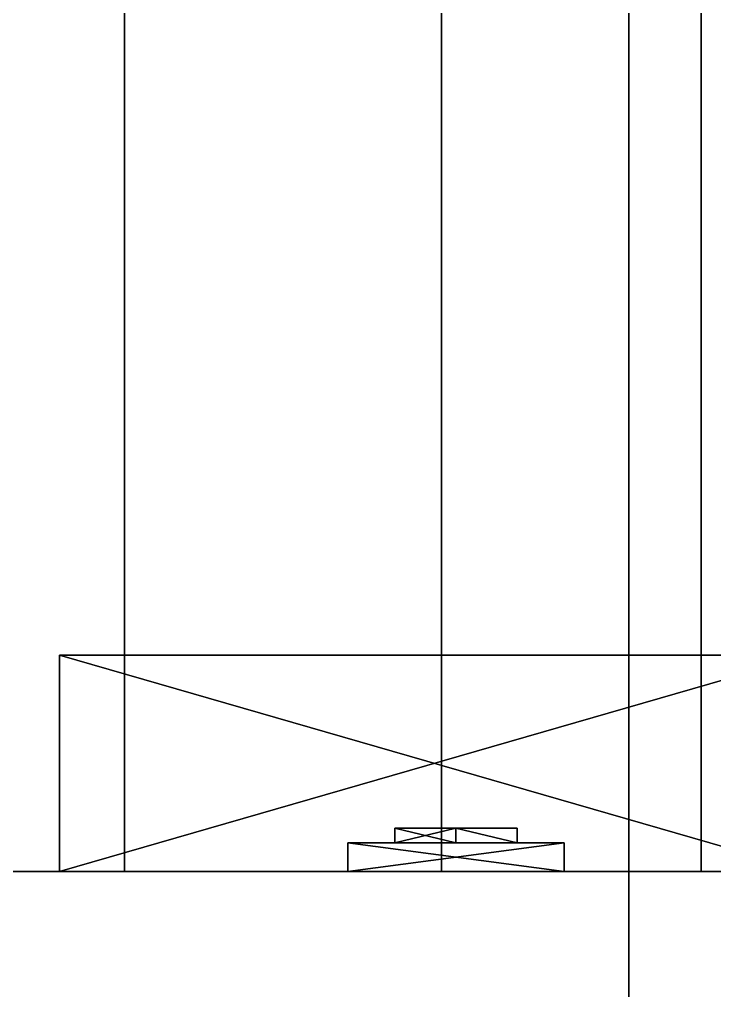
# Model space of a CAD drawing. Extents: x 0 to 4956, y -4930 to 0.
# Drawn here: x 602.7 to 650.9, y -1784.2 to -1716.9 of the extents above; entities that cross this region are included whole.
import ezdxf

# ---------------------------------------------------------------- set-up
doc = ezdxf.new("R2010")
doc.units = 0
for name, color, linetype in [('LAYER0', 7, 'CONTINUOUS'), ('LAYER145', 7, 'CONTINUOUS'), ('LAYER150', 7, 'CONTINUOUS'), ('LAYER154', 7, 'CONTINUOUS'), ('LAYER161', 7, 'CONTINUOUS'), ('LAYER171', 7, 'CONTINUOUS'), ('LAYER188', 7, 'CONTINUOUS'), ('LAYER258', 7, 'CONTINUOUS'), ('LAYER314', 7, 'CONTINUOUS'), ('LAYER328', 7, 'CONTINUOUS'), ('LAYER417', 253, 'CONTINUOUS'), ('LAYER419', 253, 'CONTINUOUS'), ('LAYER421', 253, 'CONTINUOUS'), ('LAYER423', 253, 'CONTINUOUS'), ('LAYER425', 253, 'CONTINUOUS'), ('LAYER639', 9, 'CONTINUOUS')]:
    doc.layers.add(name, color=color, linetype=linetype)

msp = doc.modelspace()

# ---------------------------------------------------------------- linework, layer by layer
at = {"layer": 'LAYER0', "invisible_edges": 1}
for points in [[(4956, 0), (0, -4930), (0, 0), (4956, 0)], [(4956, -4930, 5), (0, 0, 5), (0, -4930, 5), (4956, -4930, 5)], [(0, 0, 5), (4956, -4930, 5), (4956, 0, 5), (0, 0, 5)], [(0, -4930), (4956, 0), (4956, -4930), (0, -4930)]]:
    msp.add_3dface(points, dxfattribs=at)
at = {"layer": 'LAYER145', "invisible_edges": 1}
for points in [[(120, -1776, 2545), (670, -1776, 5), (120, -1776, 5), (120, -1776, 2545)], [(670, -1776, 5), (120, -1776, 2545), (670, -1776, 2545), (670, -1776, 5)], [(120, -1794, 5), (670, -1776, 5), (670, -1794, 5), (120, -1794, 5)], [(670, -1776, 5), (120, -1794, 5), (120, -1776, 5), (670, -1776, 5)], [(120, -1776, 2545), (670, -1794, 2545), (670, -1776, 2545), (120, -1776, 2545)], [(670, -1794, 2545), (120, -1776, 2545), (120, -1794, 2545), (670, -1794, 2545)]]:
    msp.add_3dface(points, dxfattribs=at)
at = {"layer": 'LAYER150', "invisible_edges": 1}
for points in [[(120, -996, 85), (670, -1776, 85), (120, -1776, 85), (120, -996, 85)], [(670, -1776, 85), (120, -996, 85), (670, -996, 85), (670, -1776, 85)], [(670, -996, 103), (120, -1776, 103), (670, -1776, 103), (670, -996, 103)], [(120, -1776, 103), (670, -996, 103), (120, -996, 103), (120, -1776, 103)], [(120, -1776, 103), (670, -1776, 85), (670, -1776, 103), (120, -1776, 103)], [(670, -1776, 85), (120, -1776, 103), (120, -1776, 85), (670, -1776, 85)]]:
    msp.add_3dface(points, dxfattribs=at)
at = {"layer": 'LAYER154', "invisible_edges": 1}
for points in [[(632, -996, 85), (632, -1776, 5), (632, -1776, 85), (632, -996, 85)], [(632, -1776, 5), (632, -996, 85), (632, -996, 5), (632, -1776, 5)], [(650, -996, 5), (632, -1776, 5), (632, -996, 5), (650, -996, 5)], [(632, -1776, 5), (650, -996, 5), (650, -1776, 5), (632, -1776, 5)], [(650, -1776, 85), (632, -996, 85), (632, -1776, 85), (650, -1776, 85)], [(632, -996, 85), (650, -1776, 85), (650, -996, 85), (632, -996, 85)], [(650, -996, 5), (650, -1776, 85), (650, -1776, 5), (650, -996, 5)], [(650, -1776, 85), (650, -996, 5), (650, -996, 85), (650, -1776, 85)], [(650, -1776, 85), (632, -1776, 5), (650, -1776, 5), (650, -1776, 85)], [(632, -1776, 5), (650, -1776, 85), (632, -1776, 85), (632, -1776, 5)]]:
    msp.add_3dface(points, dxfattribs=at)
at = {"layer": 'LAYER161', "invisible_edges": 1}
for points in [[(120, -1776, 2544), (670, -996, 2544), (120, -996, 2544), (120, -1776, 2544)], [(670, -996, 2544), (120, -1776, 2544), (670, -1776, 2544), (670, -996, 2544)], [(670, -1776, 2526), (120, -996, 2526), (670, -996, 2526), (670, -1776, 2526)], [(120, -996, 2526), (670, -1776, 2526), (120, -1776, 2526), (120, -996, 2526)], [(120, -1776, 2544), (670, -1776, 2526), (670, -1776, 2544), (120, -1776, 2544)], [(670, -1776, 2526), (120, -1776, 2544), (120, -1776, 2526), (670, -1776, 2526)]]:
    msp.add_3dface(points, dxfattribs=at)
at = {"layer": 'LAYER171', "invisible_edges": 1}
for points in [[(144.6, -1776, 1989), (610, -996, 1989), (144.6, -996, 1989), (144.6, -1776, 1989)], [(610, -996, 1989), (144.6, -1776, 1989), (610, -1776, 1989), (610, -996, 1989)], [(610, -1776, 1971), (144.6, -996, 1971), (610, -996, 1971), (610, -1776, 1971)], [(144.6, -996, 1971), (610, -1776, 1971), (144.6, -1776, 1971), (144.6, -996, 1971)], [(610, -1776, 1971), (610, -996, 1989), (610, -1776, 1989), (610, -1776, 1971)], [(610, -996, 1989), (610, -1776, 1971), (610, -996, 1971), (610, -996, 1989)], [(144.6, -1776, 1989), (610, -1776, 1971), (610, -1776, 1989), (144.6, -1776, 1989)], [(610, -1776, 1971), (144.6, -1776, 1989), (144.6, -1776, 1971), (610, -1776, 1971)]]:
    msp.add_3dface(points, dxfattribs=at)
at = {"layer": 'LAYER188', "invisible_edges": 1}
for points in [[(144.6, -1776, 871), (610, -996, 871), (144.6, -996, 871), (144.6, -1776, 871)], [(610, -996, 871), (144.6, -1776, 871), (610, -1776, 871), (610, -996, 871)], [(610, -1776, 853), (144.6, -996, 853), (610, -996, 853), (610, -1776, 853)], [(144.6, -996, 853), (610, -1776, 853), (144.6, -1776, 853), (144.6, -996, 853)], [(610, -1776, 853), (610, -996, 871), (610, -1776, 871), (610, -1776, 853)], [(610, -996, 871), (610, -1776, 853), (610, -996, 853), (610, -996, 871)], [(144.6, -1776, 871), (610, -1776, 853), (610, -1776, 871), (144.6, -1776, 871)], [(610, -1776, 853), (144.6, -1776, 871), (144.6, -1776, 853), (610, -1776, 853)]]:
    msp.add_3dface(points, dxfattribs=at)
at = {"layer": 'LAYER258', "invisible_edges": 1}
for points in [[(144.6, -1776, 487), (610, -996, 487), (144.6, -996, 487), (144.6, -1776, 487)], [(610, -996, 487), (144.6, -1776, 487), (610, -1776, 487), (610, -996, 487)], [(610, -1776, 469), (144.6, -996, 469), (610, -996, 469), (610, -1776, 469)], [(144.6, -996, 469), (610, -1776, 469), (144.6, -1776, 469), (144.6, -996, 469)], [(610, -1776, 469), (610, -996, 487), (610, -1776, 487), (610, -1776, 469)], [(610, -996, 487), (610, -1776, 469), (610, -996, 469), (610, -996, 487)], [(144.6, -1776, 487), (610, -1776, 469), (610, -1776, 487), (144.6, -1776, 487)], [(610, -1776, 469), (144.6, -1776, 487), (144.6, -1776, 469), (610, -1776, 469)]]:
    msp.add_3dface(points, dxfattribs=at)
at = {"layer": 'LAYER314', "invisible_edges": 1}
for points in [[(144.6, -1776, 1245), (610, -996, 1245), (144.6, -996, 1245), (144.6, -1776, 1245)], [(610, -996, 1245), (144.6, -1776, 1245), (610, -1776, 1245), (610, -996, 1245)], [(610, -1776, 1227), (144.6, -996, 1227), (610, -996, 1227), (610, -1776, 1227)], [(144.6, -996, 1227), (610, -1776, 1227), (144.6, -1776, 1227), (144.6, -996, 1227)], [(610, -1776, 1227), (610, -996, 1245), (610, -1776, 1245), (610, -1776, 1227)], [(610, -996, 1245), (610, -1776, 1227), (610, -996, 1227), (610, -996, 1245)], [(144.6, -1776, 1245), (610, -1776, 1227), (610, -1776, 1245), (144.6, -1776, 1245)], [(610, -1776, 1227), (144.6, -1776, 1245), (144.6, -1776, 1227), (610, -1776, 1227)]]:
    msp.add_3dface(points, dxfattribs=at)
at = {"layer": 'LAYER328', "invisible_edges": 1}
for points in [[(144.6, -1776, 1617), (610, -996, 1617), (144.6, -996, 1617), (144.6, -1776, 1617)], [(610, -996, 1617), (144.6, -1776, 1617), (610, -1776, 1617), (610, -996, 1617)], [(610, -1776, 1599), (144.6, -996, 1599), (610, -996, 1599), (610, -1776, 1599)], [(144.6, -996, 1599), (610, -1776, 1599), (144.6, -1776, 1599), (144.6, -996, 1599)], [(610, -1776, 1599), (610, -996, 1617), (610, -1776, 1617), (610, -1776, 1599)], [(610, -996, 1617), (610, -1776, 1599), (610, -996, 1599), (610, -996, 1617)], [(144.6, -1776, 1617), (610, -1776, 1599), (610, -1776, 1617), (144.6, -1776, 1617)], [(610, -1776, 1599), (144.6, -1776, 1617), (144.6, -1776, 1599), (610, -1776, 1599)]]:
    msp.add_3dface(points, dxfattribs=at)
at = {"layer": 'LAYER417'}
for points in [[(605.5, -1776, 181.2174), (657.5, -1761, 181.2174), (657.5, -1776, 181.2174), (605.5, -1776, 181.2174)], [(605.5, -1761, 181.2174), (657.5, -1761, 181.2174), (605.5, -1776, 181.2174), (605.5, -1761, 181.2174)], [(605.5, -1776, 194.7826), (605.5, -1761, 181.2174), (605.5, -1776, 181.2174), (605.5, -1776, 194.7826)], [(605.5, -1761, 194.7826), (605.5, -1761, 181.2174), (605.5, -1776, 194.7826), (605.5, -1761, 194.7826)], [(657.5, -1776, 194.7826), (605.5, -1761, 194.7826), (605.5, -1776, 194.7826), (657.5, -1776, 194.7826)], [(657.5, -1761, 194.7826), (605.5, -1761, 194.7826), (657.5, -1776, 194.7826), (657.5, -1761, 194.7826)], [(605.5, -1761, 181.2174), (657.5, -1761, 194.7826), (657.5, -1761, 181.2174), (605.5, -1761, 181.2174)], [(605.5, -1761, 194.7826), (657.5, -1761, 194.7826), (605.5, -1761, 181.2174), (605.5, -1761, 194.7826)], [(633, -1774, 201.2939), (628.76, -1773, 206.087), (633, -1773, 201.2939), (633, -1774, 201.2939)], [(628.76, -1774, 206.087), (628.76, -1773, 206.087), (633, -1774, 201.2939), (628.76, -1774, 206.087)], [(628.76, -1774, 206.087), (633, -1773, 210.88), (628.76, -1773, 206.087), (628.76, -1774, 206.087)], [(633, -1774, 210.88), (633, -1773, 210.88), (628.76, -1774, 206.087), (633, -1774, 210.88)], [(637.24, -1773, 206.087), (628.76, -1773, 206.087), (633, -1773, 210.88), (637.24, -1773, 206.087)], [(633, -1773, 201.2939), (628.76, -1773, 206.087), (637.24, -1773, 206.087), (633, -1773, 201.2939)], [(633, -1774, 165.12), (628.76, -1773, 169.913), (633, -1773, 165.12), (633, -1774, 165.12)], [(628.76, -1774, 169.913), (628.76, -1773, 169.913), (633, -1774, 165.12), (628.76, -1774, 169.913)], [(628.76, -1774, 169.913), (633, -1773, 174.7061), (628.76, -1773, 169.913), (628.76, -1774, 169.913)], [(633, -1774, 174.7061), (633, -1773, 174.7061), (628.76, -1774, 169.913), (633, -1774, 174.7061)], [(637.24, -1773, 169.913), (628.76, -1773, 169.913), (633, -1773, 174.7061), (637.24, -1773, 169.913)], [(633, -1773, 165.12), (628.76, -1773, 169.913), (637.24, -1773, 169.913), (633, -1773, 165.12)], [(637.24, -1774, 206.087), (633, -1773, 201.2939), (637.24, -1773, 206.087), (637.24, -1774, 206.087)], [(633, -1774, 201.2939), (633, -1773, 201.2939), (637.24, -1774, 206.087), (633, -1774, 201.2939)], [(637.24, -1774, 206.087), (633, -1773, 210.88), (633, -1774, 210.88), (637.24, -1774, 206.087)], [(637.24, -1773, 206.087), (633, -1773, 210.88), (637.24, -1774, 206.087), (637.24, -1773, 206.087)], [(637.24, -1774, 169.913), (633, -1773, 165.12), (637.24, -1773, 169.913), (637.24, -1774, 169.913)], [(633, -1774, 165.12), (633, -1773, 165.12), (637.24, -1774, 169.913), (633, -1774, 165.12)], [(637.24, -1774, 169.913), (633, -1773, 174.7061), (633, -1774, 174.7061), (637.24, -1774, 169.913)], [(637.24, -1773, 169.913), (633, -1773, 174.7061), (637.24, -1774, 169.913), (637.24, -1773, 169.913)], [(625.5, -1776, 214), (640.5, -1776, 214), (640.5, -1774, 214), (625.5, -1776, 214)], [(625.5, -1774, 214), (625.5, -1776, 214), (640.5, -1774, 214), (625.5, -1774, 214)], [(625.5, -1776, 162), (625.5, -1776, 214), (625.5, -1774, 214), (625.5, -1776, 162)], [(625.5, -1774, 162), (625.5, -1776, 162), (625.5, -1774, 214), (625.5, -1774, 162)], [(640.5, -1776, 162), (625.5, -1776, 162), (625.5, -1774, 162), (640.5, -1776, 162)], [(640.5, -1774, 162), (640.5, -1776, 162), (625.5, -1774, 162), (640.5, -1774, 162)], [(625.5, -1774, 214), (640.5, -1774, 214), (640.5, -1774, 162), (625.5, -1774, 214)], [(625.5, -1774, 162), (625.5, -1774, 214), (640.5, -1774, 162), (625.5, -1774, 162)], [(633, -1774, 201.2939), (628.76, -1774, 206.087), (633, -1774, 210.88), (633, -1774, 201.2939)], [(633, -1774, 165.12), (628.76, -1774, 169.913), (633, -1774, 174.7061), (633, -1774, 165.12)], [(637.24, -1774, 206.087), (633, -1774, 201.2939), (633, -1774, 210.88), (637.24, -1774, 206.087)], [(637.24, -1774, 169.913), (633, -1774, 165.12), (633, -1774, 174.7061), (637.24, -1774, 169.913)], [(640.5, -1774, 214), (640.5, -1776, 214), (640.5, -1776, 162), (640.5, -1774, 214)], [(640.5, -1774, 162), (640.5, -1774, 214), (640.5, -1776, 162), (640.5, -1774, 162)]]:
    msp.add_3dface(points, dxfattribs=at)
at = {"layer": 'LAYER419'}
for points in [[(605.5, -1776, 744.7174), (657.5, -1761, 744.7174), (657.5, -1776, 744.7174), (605.5, -1776, 744.7174)], [(605.5, -1761, 744.7174), (657.5, -1761, 744.7174), (605.5, -1776, 744.7174), (605.5, -1761, 744.7174)], [(605.5, -1776, 758.2826), (605.5, -1761, 744.7174), (605.5, -1776, 744.7174), (605.5, -1776, 758.2826)], [(605.5, -1761, 758.2826), (605.5, -1761, 744.7174), (605.5, -1776, 758.2826), (605.5, -1761, 758.2826)], [(657.5, -1776, 758.2826), (605.5, -1761, 758.2826), (605.5, -1776, 758.2826), (657.5, -1776, 758.2826)], [(657.5, -1761, 758.2826), (605.5, -1761, 758.2826), (657.5, -1776, 758.2826), (657.5, -1761, 758.2826)], [(605.5, -1761, 744.7174), (657.5, -1761, 758.2826), (657.5, -1761, 744.7174), (605.5, -1761, 744.7174)], [(605.5, -1761, 758.2826), (657.5, -1761, 758.2826), (605.5, -1761, 744.7174), (605.5, -1761, 758.2826)], [(633, -1774, 764.7939), (628.76, -1773, 769.587), (633, -1773, 764.7939), (633, -1774, 764.7939)], [(628.76, -1774, 769.587), (628.76, -1773, 769.587), (633, -1774, 764.7939), (628.76, -1774, 769.587)], [(628.76, -1774, 769.587), (633, -1773, 774.38), (628.76, -1773, 769.587), (628.76, -1774, 769.587)], [(633, -1774, 774.38), (633, -1773, 774.38), (628.76, -1774, 769.587), (633, -1774, 774.38)], [(637.24, -1773, 769.587), (628.76, -1773, 769.587), (633, -1773, 774.38), (637.24, -1773, 769.587)], [(633, -1773, 764.7939), (628.76, -1773, 769.587), (637.24, -1773, 769.587), (633, -1773, 764.7939)], [(633, -1774, 728.62), (628.76, -1773, 733.413), (633, -1773, 728.62), (633, -1774, 728.62)], [(628.76, -1774, 733.413), (628.76, -1773, 733.413), (633, -1774, 728.62), (628.76, -1774, 733.413)], [(628.76, -1774, 733.413), (633, -1773, 738.2061), (628.76, -1773, 733.413), (628.76, -1774, 733.413)], [(633, -1774, 738.2061), (633, -1773, 738.2061), (628.76, -1774, 733.413), (633, -1774, 738.2061)], [(637.24, -1773, 733.413), (628.76, -1773, 733.413), (633, -1773, 738.2061), (637.24, -1773, 733.413)], [(633, -1773, 728.62), (628.76, -1773, 733.413), (637.24, -1773, 733.413), (633, -1773, 728.62)], [(637.24, -1774, 769.587), (633, -1773, 764.7939), (637.24, -1773, 769.587), (637.24, -1774, 769.587)], [(633, -1774, 764.7939), (633, -1773, 764.7939), (637.24, -1774, 769.587), (633, -1774, 764.7939)], [(637.24, -1774, 769.587), (633, -1773, 774.38), (633, -1774, 774.38), (637.24, -1774, 769.587)], [(637.24, -1773, 769.587), (633, -1773, 774.38), (637.24, -1774, 769.587), (637.24, -1773, 769.587)], [(637.24, -1774, 733.413), (633, -1773, 728.62), (637.24, -1773, 733.413), (637.24, -1774, 733.413)], [(633, -1774, 728.62), (633, -1773, 728.62), (637.24, -1774, 733.413), (633, -1774, 728.62)], [(637.24, -1774, 733.413), (633, -1773, 738.2061), (633, -1774, 738.2061), (637.24, -1774, 733.413)], [(637.24, -1773, 733.413), (633, -1773, 738.2061), (637.24, -1774, 733.413), (637.24, -1773, 733.413)], [(625.5, -1776, 777.5), (640.5, -1776, 777.5), (640.5, -1774, 777.5), (625.5, -1776, 777.5)], [(625.5, -1774, 777.5), (625.5, -1776, 777.5), (640.5, -1774, 777.5), (625.5, -1774, 777.5)], [(625.5, -1776, 725.5), (625.5, -1776, 777.5), (625.5, -1774, 777.5), (625.5, -1776, 725.5)], [(625.5, -1774, 725.5), (625.5, -1776, 725.5), (625.5, -1774, 777.5), (625.5, -1774, 725.5)], [(640.5, -1776, 725.5), (625.5, -1776, 725.5), (625.5, -1774, 725.5), (640.5, -1776, 725.5)], [(640.5, -1774, 725.5), (640.5, -1776, 725.5), (625.5, -1774, 725.5), (640.5, -1774, 725.5)], [(625.5, -1774, 777.5), (640.5, -1774, 777.5), (640.5, -1774, 725.5), (625.5, -1774, 777.5)], [(625.5, -1774, 725.5), (625.5, -1774, 777.5), (640.5, -1774, 725.5), (625.5, -1774, 725.5)], [(633, -1774, 764.7939), (628.76, -1774, 769.587), (633, -1774, 774.38), (633, -1774, 764.7939)], [(633, -1774, 728.62), (628.76, -1774, 733.413), (633, -1774, 738.2061), (633, -1774, 728.62)], [(637.24, -1774, 769.587), (633, -1774, 764.7939), (633, -1774, 774.38), (637.24, -1774, 769.587)], [(637.24, -1774, 733.413), (633, -1774, 728.62), (633, -1774, 738.2061), (637.24, -1774, 733.413)], [(640.5, -1774, 777.5), (640.5, -1776, 777.5), (640.5, -1776, 725.5), (640.5, -1774, 777.5)], [(640.5, -1774, 725.5), (640.5, -1774, 777.5), (640.5, -1776, 725.5), (640.5, -1774, 725.5)]]:
    msp.add_3dface(points, dxfattribs=at)
at = {"layer": 'LAYER421'}
for points in [[(605.5, -1776, 1308.217), (657.5, -1761, 1308.217), (657.5, -1776, 1308.217), (605.5, -1776, 1308.217)], [(605.5, -1761, 1308.217), (657.5, -1761, 1308.217), (605.5, -1776, 1308.217), (605.5, -1761, 1308.217)], [(605.5, -1776, 1321.783), (605.5, -1761, 1308.217), (605.5, -1776, 1308.217), (605.5, -1776, 1321.783)], [(605.5, -1761, 1321.783), (605.5, -1761, 1308.217), (605.5, -1776, 1321.783), (605.5, -1761, 1321.783)], [(657.5, -1776, 1321.783), (605.5, -1761, 1321.783), (605.5, -1776, 1321.783), (657.5, -1776, 1321.783)], [(657.5, -1761, 1321.783), (605.5, -1761, 1321.783), (657.5, -1776, 1321.783), (657.5, -1761, 1321.783)], [(605.5, -1761, 1308.217), (657.5, -1761, 1321.783), (657.5, -1761, 1308.217), (605.5, -1761, 1308.217)], [(605.5, -1761, 1321.783), (657.5, -1761, 1321.783), (605.5, -1761, 1308.217), (605.5, -1761, 1321.783)], [(633, -1774, 1328.294), (628.76, -1773, 1333.087), (633, -1773, 1328.294), (633, -1774, 1328.294)], [(628.76, -1774, 1333.087), (628.76, -1773, 1333.087), (633, -1774, 1328.294), (628.76, -1774, 1333.087)], [(628.76, -1774, 1333.087), (633, -1773, 1337.88), (628.76, -1773, 1333.087), (628.76, -1774, 1333.087)], [(633, -1774, 1337.88), (633, -1773, 1337.88), (628.76, -1774, 1333.087), (633, -1774, 1337.88)], [(637.24, -1773, 1333.087), (628.76, -1773, 1333.087), (633, -1773, 1337.88), (637.24, -1773, 1333.087)], [(633, -1773, 1328.294), (628.76, -1773, 1333.087), (637.24, -1773, 1333.087), (633, -1773, 1328.294)], [(633, -1774, 1292.12), (628.76, -1773, 1296.913), (633, -1773, 1292.12), (633, -1774, 1292.12)], [(628.76, -1774, 1296.913), (628.76, -1773, 1296.913), (633, -1774, 1292.12), (628.76, -1774, 1296.913)], [(628.76, -1774, 1296.913), (633, -1773, 1301.706), (628.76, -1773, 1296.913), (628.76, -1774, 1296.913)], [(633, -1774, 1301.706), (633, -1773, 1301.706), (628.76, -1774, 1296.913), (633, -1774, 1301.706)], [(637.24, -1773, 1296.913), (628.76, -1773, 1296.913), (633, -1773, 1301.706), (637.24, -1773, 1296.913)], [(633, -1773, 1292.12), (628.76, -1773, 1296.913), (637.24, -1773, 1296.913), (633, -1773, 1292.12)], [(637.24, -1774, 1333.087), (633, -1773, 1328.294), (637.24, -1773, 1333.087), (637.24, -1774, 1333.087)], [(633, -1774, 1328.294), (633, -1773, 1328.294), (637.24, -1774, 1333.087), (633, -1774, 1328.294)], [(637.24, -1774, 1333.087), (633, -1773, 1337.88), (633, -1774, 1337.88), (637.24, -1774, 1333.087)], [(637.24, -1773, 1333.087), (633, -1773, 1337.88), (637.24, -1774, 1333.087), (637.24, -1773, 1333.087)], [(637.24, -1774, 1296.913), (633, -1773, 1292.12), (637.24, -1773, 1296.913), (637.24, -1774, 1296.913)], [(633, -1774, 1292.12), (633, -1773, 1292.12), (637.24, -1774, 1296.913), (633, -1774, 1292.12)], [(637.24, -1774, 1296.913), (633, -1773, 1301.706), (633, -1774, 1301.706), (637.24, -1774, 1296.913)], [(637.24, -1773, 1296.913), (633, -1773, 1301.706), (637.24, -1774, 1296.913), (637.24, -1773, 1296.913)], [(625.5, -1776, 1341), (640.5, -1776, 1341), (640.5, -1774, 1341), (625.5, -1776, 1341)], [(625.5, -1774, 1341), (625.5, -1776, 1341), (640.5, -1774, 1341), (625.5, -1774, 1341)], [(625.5, -1776, 1289), (625.5, -1776, 1341), (625.5, -1774, 1341), (625.5, -1776, 1289)], [(625.5, -1774, 1289), (625.5, -1776, 1289), (625.5, -1774, 1341), (625.5, -1774, 1289)], [(640.5, -1776, 1289), (625.5, -1776, 1289), (625.5, -1774, 1289), (640.5, -1776, 1289)], [(640.5, -1774, 1289), (640.5, -1776, 1289), (625.5, -1774, 1289), (640.5, -1774, 1289)], [(625.5, -1774, 1341), (640.5, -1774, 1341), (640.5, -1774, 1289), (625.5, -1774, 1341)], [(625.5, -1774, 1289), (625.5, -1774, 1341), (640.5, -1774, 1289), (625.5, -1774, 1289)], [(633, -1774, 1328.294), (628.76, -1774, 1333.087), (633, -1774, 1337.88), (633, -1774, 1328.294)], [(633, -1774, 1292.12), (628.76, -1774, 1296.913), (633, -1774, 1301.706), (633, -1774, 1292.12)], [(637.24, -1774, 1333.087), (633, -1774, 1328.294), (633, -1774, 1337.88), (637.24, -1774, 1333.087)], [(637.24, -1774, 1296.913), (633, -1774, 1292.12), (633, -1774, 1301.706), (637.24, -1774, 1296.913)], [(640.5, -1774, 1341), (640.5, -1776, 1341), (640.5, -1776, 1289), (640.5, -1774, 1341)], [(640.5, -1774, 1289), (640.5, -1774, 1341), (640.5, -1776, 1289), (640.5, -1774, 1289)]]:
    msp.add_3dface(points, dxfattribs=at)
at = {"layer": 'LAYER423'}
for points in [[(605.5, -1776, 1871.717), (657.5, -1761, 1871.717), (657.5, -1776, 1871.717), (605.5, -1776, 1871.717)], [(605.5, -1761, 1871.717), (657.5, -1761, 1871.717), (605.5, -1776, 1871.717), (605.5, -1761, 1871.717)], [(605.5, -1776, 1885.283), (605.5, -1761, 1871.717), (605.5, -1776, 1871.717), (605.5, -1776, 1885.283)], [(605.5, -1761, 1885.283), (605.5, -1761, 1871.717), (605.5, -1776, 1885.283), (605.5, -1761, 1885.283)], [(657.5, -1776, 1885.283), (605.5, -1761, 1885.283), (605.5, -1776, 1885.283), (657.5, -1776, 1885.283)], [(657.5, -1761, 1885.283), (605.5, -1761, 1885.283), (657.5, -1776, 1885.283), (657.5, -1761, 1885.283)], [(605.5, -1761, 1871.717), (657.5, -1761, 1885.283), (657.5, -1761, 1871.717), (605.5, -1761, 1871.717)], [(605.5, -1761, 1885.283), (657.5, -1761, 1885.283), (605.5, -1761, 1871.717), (605.5, -1761, 1885.283)], [(633, -1774, 1891.794), (628.76, -1773, 1896.587), (633, -1773, 1891.794), (633, -1774, 1891.794)], [(628.76, -1774, 1896.587), (628.76, -1773, 1896.587), (633, -1774, 1891.794), (628.76, -1774, 1896.587)], [(628.76, -1774, 1896.587), (633, -1773, 1901.38), (628.76, -1773, 1896.587), (628.76, -1774, 1896.587)], [(633, -1774, 1901.38), (633, -1773, 1901.38), (628.76, -1774, 1896.587), (633, -1774, 1901.38)], [(637.24, -1773, 1896.587), (628.76, -1773, 1896.587), (633, -1773, 1901.38), (637.24, -1773, 1896.587)], [(633, -1773, 1891.794), (628.76, -1773, 1896.587), (637.24, -1773, 1896.587), (633, -1773, 1891.794)], [(633, -1774, 1855.62), (628.76, -1773, 1860.413), (633, -1773, 1855.62), (633, -1774, 1855.62)], [(628.76, -1774, 1860.413), (628.76, -1773, 1860.413), (633, -1774, 1855.62), (628.76, -1774, 1860.413)], [(628.76, -1774, 1860.413), (633, -1773, 1865.206), (628.76, -1773, 1860.413), (628.76, -1774, 1860.413)], [(633, -1774, 1865.206), (633, -1773, 1865.206), (628.76, -1774, 1860.413), (633, -1774, 1865.206)], [(637.24, -1773, 1860.413), (628.76, -1773, 1860.413), (633, -1773, 1865.206), (637.24, -1773, 1860.413)], [(633, -1773, 1855.62), (628.76, -1773, 1860.413), (637.24, -1773, 1860.413), (633, -1773, 1855.62)], [(637.24, -1774, 1896.587), (633, -1773, 1891.794), (637.24, -1773, 1896.587), (637.24, -1774, 1896.587)], [(633, -1774, 1891.794), (633, -1773, 1891.794), (637.24, -1774, 1896.587), (633, -1774, 1891.794)], [(637.24, -1774, 1896.587), (633, -1773, 1901.38), (633, -1774, 1901.38), (637.24, -1774, 1896.587)], [(637.24, -1773, 1896.587), (633, -1773, 1901.38), (637.24, -1774, 1896.587), (637.24, -1773, 1896.587)], [(637.24, -1774, 1860.413), (633, -1773, 1855.62), (637.24, -1773, 1860.413), (637.24, -1774, 1860.413)], [(633, -1774, 1855.62), (633, -1773, 1855.62), (637.24, -1774, 1860.413), (633, -1774, 1855.62)], [(637.24, -1774, 1860.413), (633, -1773, 1865.206), (633, -1774, 1865.206), (637.24, -1774, 1860.413)], [(637.24, -1773, 1860.413), (633, -1773, 1865.206), (637.24, -1774, 1860.413), (637.24, -1773, 1860.413)], [(625.5, -1776, 1904.5), (640.5, -1776, 1904.5), (640.5, -1774, 1904.5), (625.5, -1776, 1904.5)], [(625.5, -1774, 1904.5), (625.5, -1776, 1904.5), (640.5, -1774, 1904.5), (625.5, -1774, 1904.5)], [(625.5, -1776, 1852.5), (625.5, -1776, 1904.5), (625.5, -1774, 1904.5), (625.5, -1776, 1852.5)], [(625.5, -1774, 1852.5), (625.5, -1776, 1852.5), (625.5, -1774, 1904.5), (625.5, -1774, 1852.5)], [(640.5, -1776, 1852.5), (625.5, -1776, 1852.5), (625.5, -1774, 1852.5), (640.5, -1776, 1852.5)], [(640.5, -1774, 1852.5), (640.5, -1776, 1852.5), (625.5, -1774, 1852.5), (640.5, -1774, 1852.5)], [(625.5, -1774, 1904.5), (640.5, -1774, 1904.5), (640.5, -1774, 1852.5), (625.5, -1774, 1904.5)], [(625.5, -1774, 1852.5), (625.5, -1774, 1904.5), (640.5, -1774, 1852.5), (625.5, -1774, 1852.5)], [(633, -1774, 1891.794), (628.76, -1774, 1896.587), (633, -1774, 1901.38), (633, -1774, 1891.794)], [(633, -1774, 1855.62), (628.76, -1774, 1860.413), (633, -1774, 1865.206), (633, -1774, 1855.62)], [(637.24, -1774, 1896.587), (633, -1774, 1891.794), (633, -1774, 1901.38), (637.24, -1774, 1896.587)], [(637.24, -1774, 1860.413), (633, -1774, 1855.62), (633, -1774, 1865.206), (637.24, -1774, 1860.413)], [(640.5, -1774, 1904.5), (640.5, -1776, 1904.5), (640.5, -1776, 1852.5), (640.5, -1774, 1904.5)], [(640.5, -1774, 1852.5), (640.5, -1774, 1904.5), (640.5, -1776, 1852.5), (640.5, -1774, 1852.5)]]:
    msp.add_3dface(points, dxfattribs=at)
at = {"layer": 'LAYER425'}
for points in [[(605.5, -1776, 2435.217), (657.5, -1761, 2435.217), (657.5, -1776, 2435.217), (605.5, -1776, 2435.217)], [(605.5, -1761, 2435.217), (657.5, -1761, 2435.217), (605.5, -1776, 2435.217), (605.5, -1761, 2435.217)], [(605.5, -1776, 2448.783), (605.5, -1761, 2435.217), (605.5, -1776, 2435.217), (605.5, -1776, 2448.783)], [(605.5, -1761, 2448.783), (605.5, -1761, 2435.217), (605.5, -1776, 2448.783), (605.5, -1761, 2448.783)], [(657.5, -1776, 2448.783), (605.5, -1761, 2448.783), (605.5, -1776, 2448.783), (657.5, -1776, 2448.783)], [(657.5, -1761, 2448.783), (605.5, -1761, 2448.783), (657.5, -1776, 2448.783), (657.5, -1761, 2448.783)], [(605.5, -1761, 2435.217), (657.5, -1761, 2448.783), (657.5, -1761, 2435.217), (605.5, -1761, 2435.217)], [(605.5, -1761, 2448.783), (657.5, -1761, 2448.783), (605.5, -1761, 2435.217), (605.5, -1761, 2448.783)], [(633, -1774, 2455.294), (628.76, -1773, 2460.087), (633, -1773, 2455.294), (633, -1774, 2455.294)], [(628.76, -1774, 2460.087), (628.76, -1773, 2460.087), (633, -1774, 2455.294), (628.76, -1774, 2460.087)], [(628.76, -1774, 2460.087), (633, -1773, 2464.88), (628.76, -1773, 2460.087), (628.76, -1774, 2460.087)], [(633, -1774, 2464.88), (633, -1773, 2464.88), (628.76, -1774, 2460.087), (633, -1774, 2464.88)], [(637.24, -1773, 2460.087), (628.76, -1773, 2460.087), (633, -1773, 2464.88), (637.24, -1773, 2460.087)], [(633, -1773, 2455.294), (628.76, -1773, 2460.087), (637.24, -1773, 2460.087), (633, -1773, 2455.294)], [(633, -1774, 2419.12), (628.76, -1773, 2423.913), (633, -1773, 2419.12), (633, -1774, 2419.12)], [(628.76, -1774, 2423.913), (628.76, -1773, 2423.913), (633, -1774, 2419.12), (628.76, -1774, 2423.913)], [(628.76, -1774, 2423.913), (633, -1773, 2428.706), (628.76, -1773, 2423.913), (628.76, -1774, 2423.913)], [(633, -1774, 2428.706), (633, -1773, 2428.706), (628.76, -1774, 2423.913), (633, -1774, 2428.706)], [(637.24, -1773, 2423.913), (628.76, -1773, 2423.913), (633, -1773, 2428.706), (637.24, -1773, 2423.913)], [(633, -1773, 2419.12), (628.76, -1773, 2423.913), (637.24, -1773, 2423.913), (633, -1773, 2419.12)], [(637.24, -1774, 2460.087), (633, -1773, 2455.294), (637.24, -1773, 2460.087), (637.24, -1774, 2460.087)], [(633, -1774, 2455.294), (633, -1773, 2455.294), (637.24, -1774, 2460.087), (633, -1774, 2455.294)], [(637.24, -1774, 2460.087), (633, -1773, 2464.88), (633, -1774, 2464.88), (637.24, -1774, 2460.087)], [(637.24, -1773, 2460.087), (633, -1773, 2464.88), (637.24, -1774, 2460.087), (637.24, -1773, 2460.087)], [(637.24, -1774, 2423.913), (633, -1773, 2419.12), (637.24, -1773, 2423.913), (637.24, -1774, 2423.913)], [(633, -1774, 2419.12), (633, -1773, 2419.12), (637.24, -1774, 2423.913), (633, -1774, 2419.12)], [(637.24, -1774, 2423.913), (633, -1773, 2428.706), (633, -1774, 2428.706), (637.24, -1774, 2423.913)], [(637.24, -1773, 2423.913), (633, -1773, 2428.706), (637.24, -1774, 2423.913), (637.24, -1773, 2423.913)], [(625.5, -1776, 2468), (640.5, -1776, 2468), (640.5, -1774, 2468), (625.5, -1776, 2468)], [(625.5, -1774, 2468), (625.5, -1776, 2468), (640.5, -1774, 2468), (625.5, -1774, 2468)], [(625.5, -1776, 2416), (625.5, -1776, 2468), (625.5, -1774, 2468), (625.5, -1776, 2416)], [(625.5, -1774, 2416), (625.5, -1776, 2416), (625.5, -1774, 2468), (625.5, -1774, 2416)], [(640.5, -1776, 2416), (625.5, -1776, 2416), (625.5, -1774, 2416), (640.5, -1776, 2416)], [(640.5, -1774, 2416), (640.5, -1776, 2416), (625.5, -1774, 2416), (640.5, -1774, 2416)], [(625.5, -1774, 2468), (640.5, -1774, 2468), (640.5, -1774, 2416), (625.5, -1774, 2468)], [(625.5, -1774, 2416), (625.5, -1774, 2468), (640.5, -1774, 2416), (625.5, -1774, 2416)], [(633, -1774, 2455.294), (628.76, -1774, 2460.087), (633, -1774, 2464.88), (633, -1774, 2455.294)], [(633, -1774, 2419.12), (628.76, -1774, 2423.913), (633, -1774, 2428.706), (633, -1774, 2419.12)], [(637.24, -1774, 2460.087), (633, -1774, 2455.294), (633, -1774, 2464.88), (637.24, -1774, 2460.087)], [(637.24, -1774, 2423.913), (633, -1774, 2419.12), (633, -1774, 2428.706), (637.24, -1774, 2423.913)], [(640.5, -1774, 2468), (640.5, -1776, 2468), (640.5, -1776, 2416), (640.5, -1774, 2468)], [(640.5, -1774, 2416), (640.5, -1774, 2468), (640.5, -1776, 2416), (640.5, -1774, 2416)]]:
    msp.add_3dface(points, dxfattribs=at)
at = {"layer": 'LAYER639', "invisible_edges": 1}
for points in [[(645, -170, 2645), (645, -1785, 2545), (645, -1785, 2645), (645, -170, 2645)], [(645, -1785, 2545), (645, -170, 2645), (645, -170, 2545), (645, -1785, 2545)], [(663, -170, 2545), (645, -1785, 2545), (645, -170, 2545), (663, -170, 2545)], [(645, -1785, 2545), (663, -170, 2545), (663, -1785, 2545), (645, -1785, 2545)], [(663, -1785, 2645), (645, -170, 2645), (645, -1785, 2645), (663, -1785, 2645)], [(645, -170, 2645), (663, -1785, 2645), (663, -170, 2645), (645, -170, 2645)]]:
    msp.add_3dface(points, dxfattribs=at)

doc.saveas('drawing.dxf')
